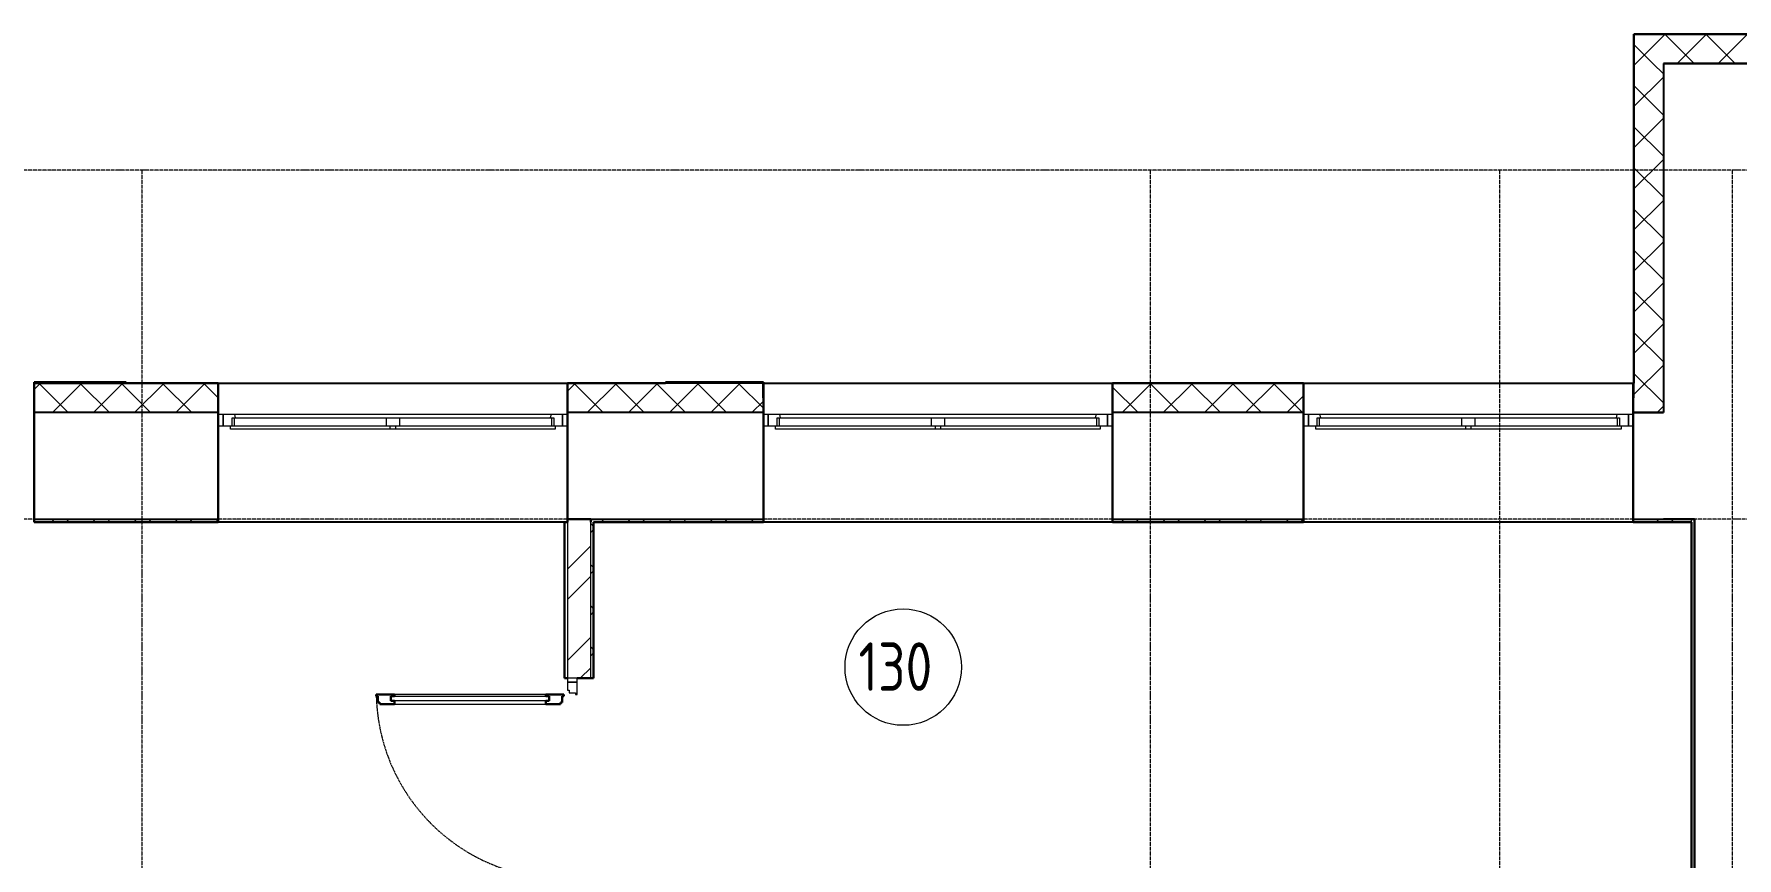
# Model space of a CAD drawing. Header units: millimetres. Extents: x -695119 to 412940, y -249585 to 622758.
# Drawn here: x -9361 to -581, y -53917 to -49668 of the extents above; entities that cross this region are included whole.
import ezdxf

# ---------------------------------------------------------------- set-up
doc = ezdxf.new("R2010")
doc.units = ezdxf.units.MM
doc.linetypes.add('ADSK_Линия сетки', pattern=[25, 20, -2.5, 0, -2.5])
doc.linetypes.add('ADSK_Штриховая_ш2 п1_5', pattern=[4.5, 3, -1.5])
for name, color, linetype, lineweight in [('Каркас_Импост', 8, 'Continuous', 9), ('Марки помещений', 8, 'Continuous', 20), ('Монтажный зазор', 8, 'Continuous', 9), ('Окна', 252, 'Continuous', 9), ('Оси', 252, 'Continuous', 9), ('Остекление', 8, 'Continuous', 9), ('Открывание', 8, 'ADSK_Штриховая_ш2 п1_5', 9), ('Панель', 252, 'Continuous', 30), ('Стены разрез', 7, 'Continuous', 30), ('Стены штриховка', 7, 'Continuous', 9)]:
    doc.layers.add(name, color=color, linetype=linetype, lineweight=lineweight)
doc.layers.add('Стены', color=194, linetype='Continuous')
doc.styles.add('GOST 2.304 type A_1', font='', dxfattribs={"height": 350})
doc.styles.get('GOST 2.304 type A_1').set_extended_font_data('GOST 2.304 type A')

# ---------------------------------------------------------------- blocks, each defined once
blk = doc.blocks.new('1 этаж')
at = {"layer": 'Каркас_Импост', "color": 251, "lineweight": 18, "true_color": 0x636466}
for p, q in [((-53276.4, -132807.4), (-53335.8, -132807.4)), ((-53335.8, -132807.4), (-53335.8, -132865.4)), ((-53289.8, -132865.4), (-53289.8, -132824.4)), ((-53289.8, -132824.4), (-53277.8, -132824.4)), ((-53271.8, -132824.4), (-53276.4, -132807.4)), ((-51645.2, -132807.4), (-51649.8, -132824.4)), ((-51585.8, -132807.4), (-51645.2, -132807.4)), ((-51643.8, -132824.4), (-51631.8, -132824.4)), ((-51631.8, -132824.4), (-51631.8, -132865.4)), ((-51585.8, -132865.4), (-51585.8, -132807.4)), ((-50466.4, -132807.4), (-50525.8, -132807.4)), ((-50525.8, -132807.4), (-50525.8, -132865.4)), ((-50479.8, -132865.4), (-50479.8, -132824.4)), ((-50479.8, -132824.4), (-50467.8, -132824.4)), ((-50461.8, -132824.4), (-50466.4, -132807.4)), ((-48835.2, -132807.4), (-48839.8, -132824.4)), ((-48775.8, -132807.4), (-48835.2, -132807.4)), ((-48833.8, -132824.4), (-48821.8, -132824.4)), ((-48821.8, -132824.4), (-48821.8, -132865.4)), ((-48775.8, -132865.4), (-48775.8, -132807.4)), ((-47681.4, -132807.4), (-47740.8, -132807.4)), ((-47740.8, -132807.4), (-47740.8, -132865.4)), ((-47694.8, -132865.4), (-47694.8, -132824.4)), ((-47694.8, -132824.4), (-47682.8, -132824.4)), ((-47676.8, -132824.4), (-47681.4, -132807.4)), ((-46150.2, -132807.4), (-46154.8, -132824.4)), ((-46090.8, -132807.4), (-46150.2, -132807.4)), ((-46148.8, -132824.4), (-46136.8, -132824.4)), ((-46136.8, -132824.4), (-46136.8, -132865.4)), ((-46090.8, -132865.4), (-46090.8, -132807.4)), ((-53335.8, -132865.4), (-53297.8, -132865.4)), ((-51623.8, -132865.4), (-51585.8, -132865.4)), ((-50525.8, -132865.4), (-50487.8, -132865.4)), ((-48813.8, -132865.4), (-48775.8, -132865.4)), ((-47740.8, -132865.4), (-47702.8, -132865.4)), ((-46128.8, -132865.4), (-46090.8, -132865.4))]:
    blk.add_line(p, q, dxfattribs=at)
at = {"layer": 'Каркас_Импост', "color": 251, "true_color": 0x636466}
for p, q in [((-53277.8, -132824.4), (-52495.8, -132824.4)), ((-53277.8, -132865.4), (-53277.8, -132824.4)), ((-51645.2, -132807.4), (-53276.4, -132807.4)), ((-52495.8, -132824.4), (-52425.8, -132824.4)), ((-52495.8, -132824.4), (-52495.8, -132865.4)), ((-52425.8, -132824.4), (-51643.8, -132824.4)), ((-52425.8, -132865.4), (-52425.8, -132824.4)), ((-51643.8, -132824.4), (-51643.8, -132865.4)), ((-50467.8, -132824.4), (-49685.8, -132824.4)), ((-50467.8, -132865.4), (-50467.8, -132824.4)), ((-48835.2, -132807.4), (-50466.4, -132807.4)), ((-49685.8, -132824.4), (-49615.8, -132824.4)), ((-49685.8, -132824.4), (-49685.8, -132865.4)), ((-49615.8, -132824.4), (-48833.8, -132824.4)), ((-49615.8, -132865.4), (-49615.8, -132824.4)), ((-48833.8, -132824.4), (-48833.8, -132865.4)), ((-47682.8, -132824.4), (-46950.8, -132824.4)), ((-47682.8, -132865.4), (-47682.8, -132824.4)), ((-46150.2, -132807.4), (-47681.4, -132807.4)), ((-46950.8, -132824.4), (-46880.8, -132824.4)), ((-46950.8, -132824.4), (-46950.8, -132865.4)), ((-46880.8, -132824.4), (-46148.8, -132824.4)), ((-46880.8, -132865.4), (-46880.8, -132824.4)), ((-46148.8, -132824.4), (-46148.8, -132865.4)), ((-53297.8, -132865.4), (-52475.8, -132865.4)), ((-53297.8, -132882.4), (-53297.8, -132865.4)), ((-52475.8, -132882.4), (-53297.8, -132882.4)), ((-52475.8, -132865.4), (-52445.8, -132865.4)), ((-52475.8, -132865.4), (-52475.8, -132882.4)), ((-52445.8, -132882.4), (-52475.8, -132882.4)), ((-52445.8, -132865.4), (-51623.8, -132865.4)), ((-52445.8, -132882.4), (-52445.8, -132865.4)), ((-51623.8, -132882.4), (-52445.8, -132882.4)), ((-51623.8, -132865.4), (-51623.8, -132882.4)), ((-50487.8, -132865.4), (-49665.8, -132865.4)), ((-50487.8, -132882.4), (-50487.8, -132865.4)), ((-49665.8, -132882.4), (-50487.8, -132882.4)), ((-49665.8, -132865.4), (-49635.8, -132865.4)), ((-49665.8, -132865.4), (-49665.8, -132882.4)), ((-49635.8, -132882.4), (-49665.8, -132882.4)), ((-49635.8, -132865.4), (-48813.8, -132865.4)), ((-49635.8, -132882.4), (-49635.8, -132865.4)), ((-48813.8, -132882.4), (-49635.8, -132882.4)), ((-48813.8, -132865.4), (-48813.8, -132882.4)), ((-47702.8, -132865.4), (-46930.8, -132865.4)), ((-47702.8, -132882.4), (-47702.8, -132865.4)), ((-46930.8, -132882.4), (-47702.8, -132882.4)), ((-46930.8, -132865.4), (-46900.8, -132865.4)), ((-46930.8, -132865.4), (-46930.8, -132882.4)), ((-46900.8, -132882.4), (-46930.8, -132882.4)), ((-46900.8, -132865.4), (-46128.8, -132865.4)), ((-46900.8, -132882.4), (-46900.8, -132865.4)), ((-46128.8, -132882.4), (-46900.8, -132882.4)), ((-46128.8, -132865.4), (-46128.8, -132882.4)), ((-51510.8, -134187.4), (-51560.8, -134187.4)), ((-51560.8, -134187.4), (-51560.8, -134228.4)), ((-51560.8, -134228.4), (-51552.8, -134228.4)), ((-51552.8, -134228.4), (-51552.8, -134242.4)), ((-51510.8, -134251.4), (-51510.8, -134187.4)), ((-51552.8, -134242.4), (-51518.8, -134242.4)), ((-51518.8, -134242.4), (-51518.8, -134251.4)), ((-51518.8, -134251.4), (-51510.8, -134251.4))]:
    blk.add_line(p, q, dxfattribs=at)
at = {"layer": 'Марки помещений', "color": 251, "true_color": 0x636466}
blk.add_circle((-49829.8, -134110.2), 300, dxfattribs=at)
at = {"layer": 'Монтажный зазор', "color": 251, "true_color": 0x636466}
for p, q in [((-51510.8, -134167.4), (-51560.8, -134167.4)), ((-51560.8, -134167.4), (-51560.8, -134187.4)), ((-51560.8, -134187.4), (-51510.8, -134187.4)), ((-51510.8, -134187.4), (-51510.8, -134167.4))]:
    blk.add_line(p, q, dxfattribs=at)
at = {"layer": 'Окна', "color": 251, "true_color": 0x636466}
for p, q in [((-53335.8, -132807.4), (-53360.8, -132807.4)), ((-53335.8, -132865.4), (-53335.8, -132807.4)), ((-51560.8, -132807.4), (-51585.8, -132807.4)), ((-51585.8, -132807.4), (-51585.8, -132865.4)), ((-50525.8, -132807.4), (-50550.8, -132807.4)), ((-50525.8, -132865.4), (-50525.8, -132807.4)), ((-48750.8, -132807.4), (-48775.8, -132807.4)), ((-48775.8, -132807.4), (-48775.8, -132865.4)), ((-47740.8, -132807.4), (-47765.8, -132807.4)), ((-47740.8, -132865.4), (-47740.8, -132807.4)), ((-46065.8, -132807.4), (-46090.8, -132807.4)), ((-46090.8, -132807.4), (-46090.8, -132865.4)), ((-53360.8, -132865.4), (-53335.8, -132865.4)), ((-51585.8, -132865.4), (-51560.8, -132865.4)), ((-50550.8, -132865.4), (-50525.8, -132865.4)), ((-48775.8, -132865.4), (-48750.8, -132865.4)), ((-47765.8, -132865.4), (-47740.8, -132865.4)), ((-46090.8, -132865.4), (-46065.8, -132865.4))]:
    blk.add_line(p, q, dxfattribs=at)
at = {"layer": 'Оси', "color": 251, "linetype": 'ADSK_Линия сетки', "true_color": 0x636466}
for p, q in [((4311.5, -131547.4), (-72628.1, -131547.4)), ((-53755.8, -131547.4), (-53755.8, -160943.1)), ((-48555.8, -131547.4), (-48555.8, -160943.1)), ((-46755.8, -131547.4), (-46755.8, -160943.1)), ((-45555.8, -131547.4), (-45555.8, -160943.1)), ((4311.5, -133347.4), (-72628.1, -133347.4))]:
    blk.add_line(p, q, dxfattribs=at)
at = {"layer": 'Остекление', "color": 251, "true_color": 0x636466}
for p, q in [((-52470.8, -134260.4), (-51654.8, -134260.4)), ((-52470.8, -134284.4), (-52470.8, -134260.4)), ((-51654.8, -134284.4), (-52470.8, -134284.4)), ((-51654.8, -134260.4), (-51654.8, -134284.4))]:
    blk.add_line(p, q, dxfattribs=at)
at = {"layer": 'Открывание', "color": 251, "true_color": 0x636466}
blk.add_arc((-51578.8, -134233.4), 968, 181.06548, 270, dxfattribs=at)
at = {"layer": 'Панель', "color": 251, "true_color": 0x636466}
for p, q in [((-52452.8, -134251.4), (-52546.8, -134251.4)), ((-52546.8, -134251.4), (-52546.8, -134259.4)), ((-52546.8, -134259.4), (-52537.8, -134259.4)), ((-52537.8, -134259.4), (-52537.8, -134293.4)), ((-52537.8, -134293.4), (-52528.8, -134293.4)), ((-52528.8, -134293.4), (-52528.8, -134301.4)), ((-52528.8, -134301.4), (-52452.8, -134301.4)), ((-52470.8, -134260.4), (-52452.8, -134260.4)), ((-52470.8, -134284.4), (-52470.8, -134260.4)), ((-52452.8, -134284.4), (-52470.8, -134284.4)), ((-52452.8, -134260.4), (-52452.8, -134251.4)), ((-52452.8, -134301.4), (-52452.8, -134284.4)), ((-51578.8, -134251.4), (-51672.8, -134251.4)), ((-51672.8, -134260.4), (-51672.8, -134251.4)), ((-51654.8, -134260.4), (-51672.8, -134260.4)), ((-51672.8, -134284.4), (-51654.8, -134284.4)), ((-51672.8, -134301.4), (-51672.8, -134284.4)), ((-51672.8, -134301.4), (-51596.8, -134301.4)), ((-51654.8, -134284.4), (-51654.8, -134260.4)), ((-51596.8, -134301.4), (-51596.8, -134293.4)), ((-51596.8, -134293.4), (-51587.8, -134293.4)), ((-51587.8, -134293.4), (-51587.8, -134259.4)), ((-51587.8, -134259.4), (-51578.8, -134259.4)), ((-51578.8, -134259.4), (-51578.8, -134251.4))]:
    blk.add_line(p, q, dxfattribs=at)
at = {"layer": 'Панель', "color": 251, "lineweight": 9, "true_color": 0x636466}
for p, q in [((-51672.8, -134251.4), (-52452.8, -134251.4)), ((-52452.8, -134301.4), (-51672.8, -134301.4))]:
    blk.add_line(p, q, dxfattribs=at)
at = {"layer": 'Стены', "color": 251, "true_color": 0x636466}
for p, q in [((-45910.8, -130997.4), (-45910.8, -132797.4)), ((-53360.8, -132645.4), (-51560.8, -132645.4)), ((-50550.8, -132645.4), (-48750.8, -132645.4)), ((-47765.8, -132645.4), (-46065.8, -132645.4)), ((-53360.8, -132797.4), (-54310.8, -132797.4)), ((-50550.8, -132797.4), (-51560.8, -132797.4)), ((-47765.8, -132797.4), (-48750.8, -132797.4)), ((-46062.8, -132797.4), (-46065.8, -132797.4)), ((-54310.8, -133347.4), (-53360.8, -133347.4)), ((-51440.8, -133347.4), (-50550.8, -133347.4)), ((-48750.8, -133347.4), (-47765.8, -133347.4)), ((-46065.8, -133347.4), (-45910.8, -133347.4)), ((-51575.8, -133362.4), (-53360.8, -133362.4)), ((-48750.8, -133362.4), (-50550.8, -133362.4)), ((-46065.8, -133362.4), (-47765.8, -133362.4))]:
    blk.add_line(p, q, dxfattribs=at)
at = {"layer": 'Стены разрез', "color": 251, "true_color": 0x636466}
for p, q in [((-44485.8, -130845.4), (-46062.8, -130845.4)), ((-46062.8, -130845.4), (-46062.8, -132645.4)), ((-45360.8, -130997.4), (-45910.8, -130997.4)), ((-54310.8, -132640.4), (-54310.8, -133362.4)), ((-53835.8, -132640.4), (-54310.8, -132640.4)), ((-53360.8, -132645.4), (-54310.8, -132645.4)), ((-53835.8, -132645.4), (-53835.8, -132640.4)), ((-53360.8, -133362.4), (-53360.8, -132645.4)), ((-51560.8, -132645.4), (-51560.8, -133362.4)), ((-51055.8, -132645.4), (-51560.8, -132645.4)), ((-50550.8, -132640.4), (-51055.8, -132640.4)), ((-51055.8, -132640.4), (-51055.8, -132645.4)), ((-50550.8, -133362.4), (-50550.8, -132640.4)), ((-48750.8, -132645.4), (-48750.8, -133362.4)), ((-47765.8, -132645.4), (-48750.8, -132645.4)), ((-47765.8, -133362.4), (-47765.8, -132645.4)), ((-46065.8, -132645.4), (-46065.8, -133362.4)), ((-46062.8, -132645.4), (-46065.8, -132645.4)), ((-45910.8, -132797.4), (-46062.8, -132797.4)), ((-51440.8, -133347.4), (-51560.8, -133347.4)), ((-51440.8, -133362.4), (-51440.8, -133347.4)), ((-45910.8, -133347.4), (-45750.8, -133347.4)), ((-45750.8, -139352.4), (-45750.8, -133347.4)), ((-54310.8, -133362.4), (-53360.8, -133362.4)), ((-51560.8, -133362.4), (-51575.8, -133362.4)), ((-51575.8, -133362.4), (-51575.8, -134167.4)), ((-51425.8, -133362.4), (-50550.8, -133362.4)), ((-51425.8, -134167.4), (-51425.8, -133362.4)), ((-48750.8, -133362.4), (-47765.8, -133362.4)), ((-46065.8, -133362.4), (-45765.8, -133362.4)), ((-45765.8, -133362.4), (-45765.8, -135402.4)), ((-51575.8, -134167.4), (-51560.8, -134167.4)), ((-51510.8, -134167.4), (-51425.8, -134167.4))]:
    blk.add_line(p, q, dxfattribs=at)
at = {"layer": 'Стены разрез', "color": 251, "linetype": 'Continuous', "lineweight": 9, "true_color": 0x636466}
for p, q in [((-45964.3, -130997.4), (-46060.8, -130900.8)), ((-46052.6, -130997.4), (-45902.6, -130847.4)), ((-45752.1, -130997.4), (-45902.1, -130847.4)), ((-45840.4, -130997.4), (-45690.4, -130847.4)), ((-45834.2, -130846), (-45800.7, -130846)), ((-45540, -130997.4), (-45690, -130847.4)), ((-45628.3, -130997.4), (-45478.3, -130847.4)), ((-46060.8, -131005.6), (-46052.6, -130997.4)), ((-46060.8, -131217.7), (-45910.8, -131067.7)), ((-45910.8, -131050.8), (-45964.3, -130997.4)), ((-45910.8, -131263), (-46060.8, -131113)), ((-46060.8, -131429.9), (-45910.8, -131279.9)), ((-45910.8, -131475.1), (-46060.8, -131325.1)), ((-46060.8, -131346.1), (-46061, -131346.3)), ((-46060.8, -131642), (-45910.8, -131492)), ((-45910.8, -131687.2), (-46060.8, -131537.2)), ((-46060.8, -131854.1), (-45910.8, -131704.1)), ((-45910.8, -131899.4), (-46060.8, -131749.4)), ((-46060.8, -132066.3), (-45910.8, -131916.3)), ((-45910.8, -132111.5), (-46060.8, -131961.5)), ((-46060.8, -132278.4), (-45910.8, -132128.4)), ((-45910.8, -132323.6), (-46060.8, -132173.6)), ((-46061.5, -132363.2), (-46062.8, -132365.5)), ((-46060.8, -132490.5), (-45910.8, -132340.5)), ((-45910.8, -132535.7), (-46060.8, -132385.7)), ((-46060.8, -132702.7), (-45910.8, -132552.7)), ((-54308.8, -132677.5), (-54278.6, -132647.4)), ((-54134.5, -132797.4), (-54284.5, -132647.4)), ((-54216.5, -132797.4), (-54066.5, -132647.4)), ((-53922.3, -132797.4), (-54072.3, -132647.4)), ((-54004.4, -132797.4), (-53854.4, -132647.4)), ((-53710.2, -132797.4), (-53860.2, -132647.4)), ((-53792.3, -132797.4), (-53642.3, -132647.4)), ((-53498.1, -132797.4), (-53648.1, -132647.4)), ((-53580.1, -132797.4), (-53430.1, -132647.4)), ((-53362.8, -132720.5), (-53435.9, -132647.4)), ((-51558.8, -132685.2), (-51520.9, -132647.4)), ((-51528.7, -132647.4), (-51529.8, -132645.4)), ((-51376.7, -132797.4), (-51526.7, -132647.4)), ((-51503.7, -132645.4), (-51504.8, -132647.4)), ((-51458.8, -132797.4), (-51308.8, -132647.4)), ((-51164.6, -132797.4), (-51314.6, -132647.4)), ((-51294, -132647.4), (-51295.2, -132645.4)), ((-51246.7, -132797.4), (-51096.7, -132647.4)), ((-50952.5, -132797.4), (-51102.5, -132647.4)), ((-51034.5, -132797.4), (-50884.5, -132647.4)), ((-50740.4, -132797.4), (-50890.4, -132647.4)), ((-50822.4, -132797.4), (-50672.4, -132647.4)), ((-50708.6, -132645.4), (-50711.5, -132640.4)), ((-50707.4, -132647.4), (-50708.6, -132645.4)), ((-50550.8, -132774.8), (-50678.2, -132647.4)), ((-48701.1, -132797.4), (-48551.1, -132647.4)), ((-48406.9, -132797.4), (-48556.9, -132647.4)), ((-48488.9, -132797.4), (-48338.9, -132647.4)), ((-48194.8, -132797.4), (-48344.8, -132647.4)), ((-48276.8, -132797.4), (-48126.8, -132647.4)), ((-47982.6, -132797.4), (-48132.6, -132647.4)), ((-48064.7, -132797.4), (-47914.7, -132647.4)), ((-47770.5, -132797.4), (-47920.5, -132647.4)), ((-45910.8, -132747.9), (-46060.8, -132597.9)), ((-53360.8, -132722.5), (-53361.9, -132721.4)), ((-50610.3, -132797.4), (-50550.8, -132737.9)), ((-48619, -132797.4), (-48748.8, -132667.6)), ((-47852.6, -132797.4), (-47767.8, -132712.6)), ((-46063.8, -132705.7), (-46060.8, -132702.7)), ((-53368, -132797.4), (-53360.8, -132790.2)), ((-45943.4, -132797.4), (-45910.8, -132764.8)), ((-54205.9, -133362.4), (-54220.9, -133347.4)), ((-54145.1, -133362.4), (-54130.1, -133347.4)), ((-53993.7, -133362.4), (-54008.7, -133347.4)), ((-53933, -133362.4), (-53918, -133347.4)), ((-53781.6, -133362.4), (-53796.6, -133347.4)), ((-53720.9, -133362.4), (-53705.9, -133347.4)), ((-53569.5, -133362.4), (-53584.5, -133347.4)), ((-53508.7, -133362.4), (-53493.7, -133347.4)), ((-53360.8, -133358.9), (-53372.3, -133347.4)), ((-51387.4, -133362.4), (-51372.4, -133347.4)), ((-51236, -133362.4), (-51251, -133347.4)), ((-51175.3, -133362.4), (-51160.3, -133347.4)), ((-51023.9, -133362.4), (-51038.9, -133347.4)), ((-50963.1, -133362.4), (-50948.1, -133347.4)), ((-50811.7, -133362.4), (-50826.7, -133347.4)), ((-50751, -133362.4), (-50736, -133347.4)), ((-50599.6, -133362.4), (-50614.6, -133347.4)), ((-48690.4, -133362.4), (-48705.4, -133347.4)), ((-48629.7, -133362.4), (-48614.7, -133347.4)), ((-48478.3, -133362.4), (-48493.3, -133347.4)), ((-48417.6, -133362.4), (-48402.6, -133347.4)), ((-48266.2, -133362.4), (-48281.2, -133347.4)), ((-48205.4, -133362.4), (-48190.4, -133347.4)), ((-48054, -133362.4), (-48069, -133347.4)), ((-47993.3, -133362.4), (-47978.3, -133347.4)), ((-47841.9, -133362.4), (-47856.9, -133347.4)), ((-47781.2, -133362.4), (-47766.2, -133347.4)), ((-45932.7, -133362.4), (-45947.7, -133347.4)), ((-45872, -133362.4), (-45857, -133347.4)), ((-51425.8, -133384.7), (-51440.8, -133369.7)), ((-51440.8, -133415.8), (-51425.8, -133400.8)), ((-51560.8, -133604.7), (-51440.8, -133484.7)), ((-51425.8, -133596.8), (-51440.8, -133581.8)), ((-51440.8, -133627.9), (-51425.8, -133612.9)), ((-51560.8, -133761.9), (-51440.8, -133641.9)), ((-51425.8, -133809), (-51440.8, -133794)), ((-51440.8, -133840), (-51425.8, -133825)), ((-51560.8, -134076.2), (-51440.8, -133956.2)), ((-51425.8, -134021.1), (-51440.8, -134006.1)), ((-51440.8, -134052.2), (-51425.8, -134037.2)), ((-51494.8, -134167.4), (-51440.8, -134113.3))]:
    blk.add_line(p, q, dxfattribs=at)
at = {"layer": 'Стены штриховка', "color": 251, "true_color": 0x636466}
for p, q in [((-44487.8, -130847.4), (-46062.8, -130847.4)), ((-46060.8, -132647.4), (-46060.8, -130845.4)), ((-53362.8, -132647.4), (-54308.8, -132647.4)), ((-54308.8, -132647.4), (-54308.8, -132721.4)), ((-53362.8, -132721.4), (-53362.8, -132647.4)), ((-50552.8, -132647.4), (-51558.8, -132647.4)), ((-51558.8, -132647.4), (-51558.8, -132721.4)), ((-51055.8, -132645.4), (-50550.8, -132645.4)), ((-50552.8, -132721.4), (-50552.8, -132647.4)), ((-47767.8, -132647.4), (-48748.8, -132647.4)), ((-48748.8, -132647.4), (-48748.8, -132721.4)), ((-47767.8, -132721.4), (-47767.8, -132647.4)), ((-46063.8, -132647.4), (-46063.8, -132721.4)), ((-46060.8, -132647.4), (-46063.8, -132647.4)), ((-46062.8, -132647.4), (-46062.8, -132645.4)), ((-54310.8, -132721.4), (-54308.8, -132721.4)), ((-53362.8, -132721.4), (-53360.8, -132721.4)), ((-51560.8, -132721.4), (-51558.8, -132721.4)), ((-50552.8, -132721.4), (-50550.8, -132721.4)), ((-48750.8, -132721.4), (-48748.8, -132721.4)), ((-47767.8, -132721.4), (-47765.8, -132721.4)), ((-46065.8, -132721.4), (-46063.8, -132721.4)), ((-45765.8, -133362.4), (-45765.8, -133347.4)), ((-51560.8, -133362.4), (-51560.8, -134167.4)), ((-51440.8, -134167.4), (-51440.8, -133362.4))]:
    blk.add_line(p, q, dxfattribs=at)
at = {"layer": 'Марки помещений', "color": 251, "true_color": 0x636466, "style": 'GOST 2.304 type A_1'}
blk.add_text('130', height=250, dxfattribs=at).set_placement((-50060.2, -134232.5))

msp = doc.modelspace()

# ---------------------------------------------------------------- block references
msp.add_blockref('1 этаж', (44950.089, 81176.937))

doc.saveas('drawing.dxf')
